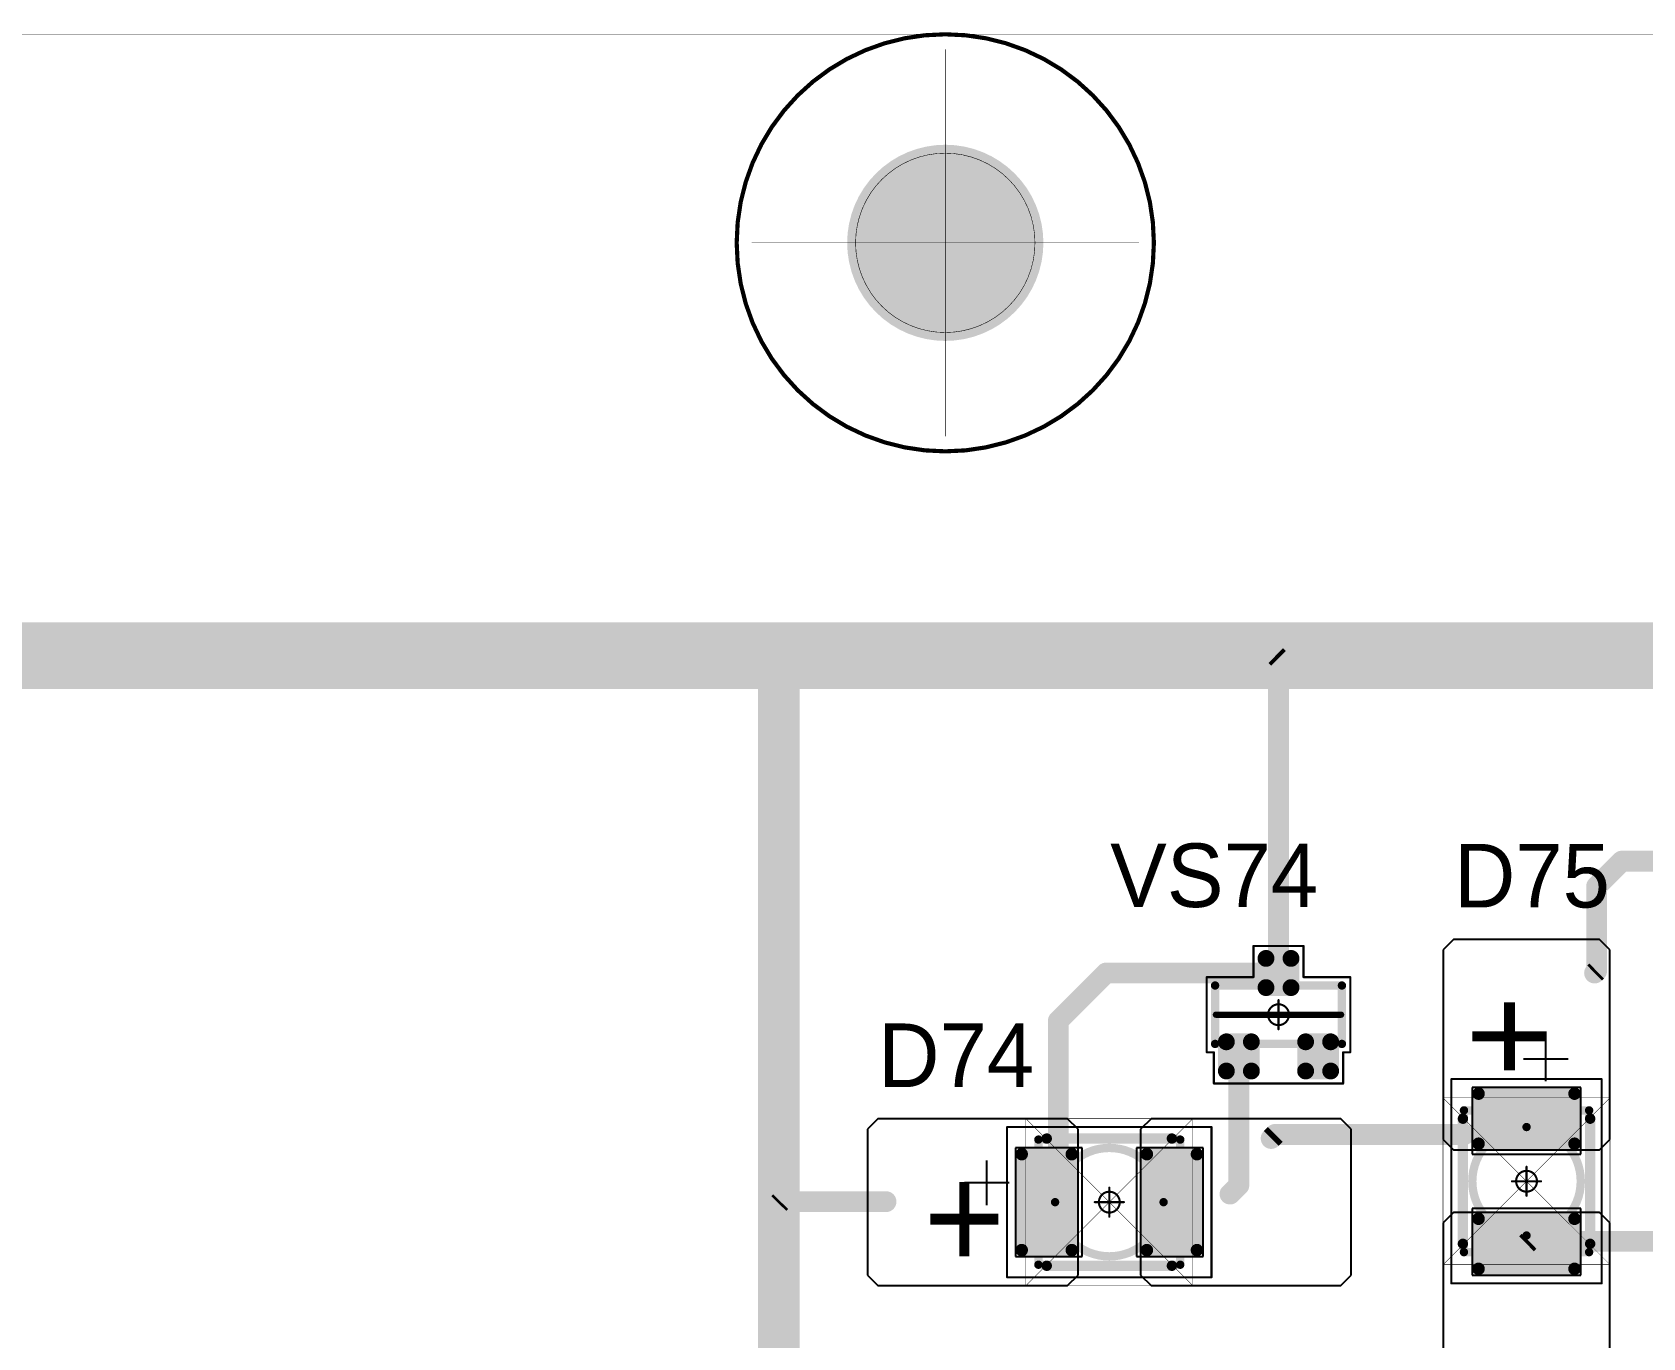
# Model space of a CAD drawing. Header units: millimetres. Extents: x 0 to 1769, y 431 to 1001.
# Drawn here: x 1541.12 to 1579.73, y 589.77 to 621.08 of the extents above; entities that cross this region are included whole.
import ezdxf

# ---------------------------------------------------------------- set-up
doc = ezdxf.new("R2010")
doc.units = ezdxf.units.MM
for name, color, linetype in [('BottomLayer', 5, 'Continuous'), ('BottomSolder', 6, 'Continuous'), ('Mechanical13', 56, 'Continuous'), ('Mechanical15', 56, 'Continuous'), ('Mechanical3', 76, 'Continuous'), ('Mechanical9', 56, 'Continuous'), ('MultiLayer', 9, 'Continuous'), ('TopLayer', 1, 'Continuous'), ('TopOverlay', 2, 'Continuous'), ('TopPaste', 8, 'Continuous'), ('TopSolder', 216, 'Continuous')]:
    doc.layers.add(name, color=color, linetype=linetype)

# ---------------------------------------------------------------- blocks, each defined once
blk = doc.blocks.new('SOT23_65')
at = {"layer": 'Mechanical13', "const_width": 0.2}
for points in [[(-0.7, 1.52), (0.7, 1.52)], [(-0.7, 1.52), (-0.7, -1.52)], [(0.7, 1.52), (0.7, -1.52)], [(-0.7, -1.52), (0.7, -1.52)]]:
    blk.add_lwpolyline(points, dxfattribs=at)
at = {"layer": 'Mechanical13', "const_width": 0.1}
for points in [[(-0.75, 1.52, 1), (-0.65, 1.52, 1)], [(-0.75, 1.52, 1), (-0.65, 1.52, 1)], [(0.65, 1.52, 1), (0.75, 1.52, 1)], [(0.65, 1.52, 1), (0.75, 1.52, 1)], [(-0.75, -1.52, 1), (-0.65, -1.52, 1)], [(-0.75, -1.52, 1), (-0.65, -1.52, 1)], [(0.65, -1.52, 1), (0.75, -1.52, 1)], [(0.65, -1.52, 1), (0.75, -1.52, 1)]]:
    blk.add_lwpolyline(points, format="xyb", close=True, dxfattribs=at)
at = {"layer": 'Mechanical15', "const_width": 0.05}
for points in [[(-1.65, 1.55), (-1.65, -1.55)], [(-1.65, 1.55), (-0.9, 1.55)], [(-0.9, 1.72), (-0.9, 1.55)], [(-0.9, 1.72), (0.9, 1.72)], [(0.9, 1.72), (0.9, 0.6)], [(0.9, 0.6), (1.65, 0.6)], [(1.65, 0.6), (1.65, -0.6)], [(-0.35, 0), (0.35, 0)], [(0, 0.35), (0, -0.35)], [(0.9, -0.6), (1.65, -0.6)], [(0.9, -0.6), (0.9, -1.72)], [(-1.65, -1.55), (-0.9, -1.55)], [(-0.9, -1.55), (-0.9, -1.72)], [(-0.9, -1.72), (0.9, -1.72)]]:
    blk.add_lwpolyline(points, dxfattribs=at)
at = {"layer": 'Mechanical15'}
for points, const_width in [([(-1.662, 1.55, 1), (-1.637, 1.55, 1)], 0.025), ([(-1.662, 1.55, 1), (-1.637, 1.55, 1)], 0.025), ([(-0.913, 1.72, 1), (-0.888, 1.72, 1)], 0.025), ([(-0.913, 1.72, 1), (-0.888, 1.72, 1)], 0.025), ([(-0.913, 1.55, 1), (-0.888, 1.55, 1)], 0.025), ([(-0.913, 1.55, 1), (-0.888, 1.55, 1)], 0.025), ([(0.888, 1.72, 1), (0.913, 1.72, 1)], 0.025), ([(0.888, 1.72, 1), (0.913, 1.72, 1)], 0.025), ([(0.888, 0.6, 1), (0.913, 0.6, 1)], 0.025), ([(0.888, 0.6, 1), (0.913, 0.6, 1)], 0.025), ([(1.637, 0.6, 1), (1.662, 0.6, 1)], 0.025), ([(1.637, 0.6, 1), (1.662, 0.6, 1)], 0.025), ([(-0.362, 0, 1), (-0.337, 0, 1)], 0.025), ([(0.25, 0, 1), (-0.25, 0, 1)], 0.05), ([(-0.262, 0, 1), (-0.238, 0, 1)], 0.025), ([(-0.012, 0.35, 1), (0.012, 0.35, 1)], 0.025), ([(0.238, 0, 1), (0.262, 0, 1)], 0.025), ([(0.337, 0, 1), (0.362, 0, 1)], 0.025), ([(-0.012, -0.35, 1), (0.012, -0.35, 1)], 0.025), ([(0.888, -0.6, 1), (0.913, -0.6, 1)], 0.025), ([(0.888, -0.6, 1), (0.913, -0.6, 1)], 0.025), ([(1.637, -0.6, 1), (1.662, -0.6, 1)], 0.025), ([(1.637, -0.6, 1), (1.662, -0.6, 1)], 0.025), ([(-1.662, -1.55, 1), (-1.637, -1.55, 1)], 0.025), ([(-1.662, -1.55, 1), (-1.637, -1.55, 1)], 0.025), ([(-0.913, -1.55, 1), (-0.888, -1.55, 1)], 0.025), ([(-0.913, -1.55, 1), (-0.888, -1.55, 1)], 0.025), ([(-0.913, -1.72, 1), (-0.888, -1.72, 1)], 0.025), ([(-0.913, -1.72, 1), (-0.888, -1.72, 1)], 0.025), ([(0.888, -1.72, 1), (0.913, -1.72, 1)], 0.025), ([(0.888, -1.72, 1), (0.913, -1.72, 1)], 0.025)]:
    blk.add_lwpolyline(points, format="xyb", close=True, dxfattribs=dict(at, const_width=const_width))
at = {"layer": 'TopLayer', "const_width": 0.1}
for points in [[(-1.4, 1.25, 1), (-1.3, 1.25, 1)], [(-0.7, 1.25, 1), (-0.6, 1.25, 1)], [(-1.4, 0.65, 1), (-1.3, 0.65, 1)], [(-0.7, 0.65, 1), (-0.6, 0.65, 1)], [(0.6, 0.3, 1), (0.7, 0.3, 1)], [(1.3, 0.3, 1), (1.4, 0.3, 1)], [(0.6, -0.3, 1), (0.7, -0.3, 1)], [(1.3, -0.3, 1), (1.4, -0.3, 1)], [(-1.4, -0.65, 1), (-1.3, -0.65, 1)], [(-0.7, -0.65, 1), (-0.6, -0.65, 1)], [(-1.4, -1.25, 1), (-1.3, -1.25, 1)], [(-0.7, -1.25, 1), (-0.6, -1.25, 1)]]:
    blk.add_lwpolyline(points, format="xyb", close=True, dxfattribs=at)
at = {"layer": 'TopLayer'}
for points in [[(-1.45, 1.25), (-1.45, 0.65), (-0.55, 1.25), (-0.55, 0.65)], [(-1.35, 1.35), (-1.35, 0.55), (-0.65, 1.35), (-0.65, 0.55)], [(0.65, 0.4), (0.65, -0.4), (1.35, 0.4), (1.35, -0.4)], [(0.55, 0.3), (0.55, -0.3), (1.45, 0.3), (1.45, -0.3)], [(-1.45, -0.65), (-1.45, -1.25), (-0.55, -0.65), (-0.55, -1.25)], [(-1.35, -0.55), (-1.35, -1.35), (-0.65, -0.55), (-0.65, -1.35)]]:
    blk.add_solid(points, dxfattribs=at)
at = {"layer": 'TopOverlay', "const_width": 0.15}
blk.add_lwpolyline([(0, 1.5), (0, -1.5)], dxfattribs=at)
at = {"layer": 'TopOverlay', "const_width": 0.075}
for points in [[(-0.038, 1.5, 1), (0.038, 1.5, 1)], [(-0.038, -1.5, 1), (0.038, -1.5, 1)]]:
    blk.add_lwpolyline(points, format="xyb", close=True, dxfattribs=at)
at = {"layer": 'TopPaste', "const_width": 0.075}
for points in [[(-1.387, 1.25, 1), (-1.313, 1.25, 1)], [(-0.687, 1.25, 1), (-0.613, 1.25, 1)], [(-1.387, 0.65, 1), (-1.313, 0.65, 1)], [(-0.687, 0.65, 1), (-0.613, 0.65, 1)], [(0.613, 0.3, 1), (0.687, 0.3, 1)], [(1.313, 0.3, 1), (1.387, 0.3, 1)], [(0.613, -0.3, 1), (0.687, -0.3, 1)], [(1.313, -0.3, 1), (1.387, -0.3, 1)], [(-1.387, -0.65, 1), (-1.313, -0.65, 1)], [(-0.687, -0.65, 1), (-0.613, -0.65, 1)], [(-1.387, -1.25, 1), (-1.313, -1.25, 1)], [(-0.687, -1.25, 1), (-0.613, -1.25, 1)]]:
    blk.add_lwpolyline(points, format="xyb", close=True, dxfattribs=at)
at = {"layer": 'TopPaste'}
for points in [[(-1.425, 1.25), (-1.425, 0.65), (-0.575, 1.25), (-0.575, 0.65)], [(-1.35, 1.325), (-1.35, 0.575), (-0.65, 1.325), (-0.65, 0.575)], [(0.575, 0.3), (0.575, -0.3), (1.425, 0.3), (1.425, -0.3)], [(0.65, 0.375), (0.65, -0.375), (1.35, 0.375), (1.35, -0.375)], [(-1.425, -0.65), (-1.425, -1.25), (-0.575, -0.65), (-0.575, -1.25)], [(-1.35, -0.575), (-1.35, -1.325), (-0.65, -0.575), (-0.65, -1.325)]]:
    blk.add_solid(points, dxfattribs=at)
at = {"layer": 'TopSolder', "const_width": 0.202}
for points in [[(-1.451, 1.25, 1), (-1.249, 1.25, 1)], [(-0.751, 1.25, 1), (-0.549, 1.25, 1)], [(-1.451, 0.65, 1), (-1.249, 0.65, 1)], [(-0.751, 0.65, 1), (-0.549, 0.65, 1)], [(0.549, 0.3, 1), (0.751, 0.3, 1)], [(1.249, 0.3, 1), (1.451, 0.3, 1)], [(0.549, -0.3, 1), (0.751, -0.3, 1)], [(1.249, -0.3, 1), (1.451, -0.3, 1)], [(-1.451, -0.65, 1), (-1.249, -0.65, 1)], [(-0.751, -0.65, 1), (-0.549, -0.65, 1)], [(-1.451, -1.25, 1), (-1.249, -1.25, 1)], [(-0.751, -1.25, 1), (-0.549, -1.25, 1)]]:
    blk.add_lwpolyline(points, format="xyb", close=True, dxfattribs=at)
at = {"layer": 'TopSolder'}
for points in [[(-1.552, 1.25), (-1.552, 0.65), (-0.448, 1.25), (-0.448, 0.65)], [(-1.35, 1.452), (-1.35, 0.448), (-0.65, 1.452), (-0.65, 0.448)], [(0.65, 0.502), (0.65, -0.502), (1.35, 0.502), (1.35, -0.502)], [(0.448, 0.3), (0.448, -0.3), (1.552, 0.3), (1.552, -0.3)], [(-1.552, -0.65), (-1.552, -1.25), (-0.448, -0.65), (-0.448, -1.25)], [(-1.35, -0.448), (-1.35, -1.452), (-0.65, -0.448), (-0.65, -1.452)]]:
    blk.add_solid(points, dxfattribs=at)
blk = doc.blocks.new('T66G_252')
at = {"layer": 'Mechanical13'}
for p, q in [((2.936, 0.071), (2.936, -1)), ((2.4, -0.464), (3.471, -0.464))]:
    blk.add_line(p, q, dxfattribs=at)
at = {"layer": 'Mechanical13', "const_width": 0.2}
for points in [[(-1.7, 1.5), (1.7, 1.5)], [(-1.7, 1.5), (-1.7, -1.5)], [(1.7, 1.5), (1.7, -1.5)], [(-1.7, -1.5), (1.7, -1.5)]]:
    blk.add_lwpolyline(points, dxfattribs=at)
at = {"layer": 'Mechanical13'}
for points, const_width in [([(-1.75, 1.5, 1), (-1.65, 1.5, 1)], 0.1), ([(-1.75, 1.5, 1), (-1.65, 1.5, 1)], 0.1), ([(1.65, 1.5, 1), (1.75, 1.5, 1)], 0.1), ([(1.65, 1.5, 1), (1.75, 1.5, 1)], 0.1), ([(1.3, 0, 1), (-1.3, 0, 1)], 0.2), ([(-1.35, 0, 1), (-1.25, 0, 1)], 0.1), ([(1.25, 0, 1), (1.35, 0, 1)], 0.1), ([(-1.75, -1.5, 1), (-1.65, -1.5, 1)], 0.1), ([(-1.75, -1.5, 1), (-1.65, -1.5, 1)], 0.1), ([(1.65, -1.5, 1), (1.75, -1.5, 1)], 0.1), ([(1.65, -1.5, 1), (1.75, -1.5, 1)], 0.1)]:
    blk.add_lwpolyline(points, format="xyb", close=True, dxfattribs=dict(at, const_width=const_width))
at = {"layer": 'Mechanical15', "const_width": 0.05}
for points in [[(-2.45, 1.8), (-2.45, -1.8)], [(-2.45, 1.8), (2.45, 1.8)], [(2.45, 1.8), (2.45, -1.8)], [(-0.35, 0), (0.35, 0)], [(0, 0.35), (0, -0.35)], [(-2.45, -1.8), (2.45, -1.8)]]:
    blk.add_lwpolyline(points, dxfattribs=at)
at = {"layer": 'Mechanical15'}
for points, const_width in [([(-2.462, 1.8, 1), (-2.438, 1.8, 1)], 0.025), ([(-2.462, 1.8, 1), (-2.438, 1.8, 1)], 0.025), ([(2.438, 1.8, 1), (2.462, 1.8, 1)], 0.025), ([(2.438, 1.8, 1), (2.462, 1.8, 1)], 0.025), ([(-0.362, 0, 1), (-0.337, 0, 1)], 0.025), ([(0.25, 0, 1), (-0.25, 0, 1)], 0.05), ([(-0.262, 0, 1), (-0.238, 0, 1)], 0.025), ([(-0.012, 0.35, 1), (0.012, 0.35, 1)], 0.025), ([(0.238, 0, 1), (0.262, 0, 1)], 0.025), ([(0.337, 0, 1), (0.362, 0, 1)], 0.025), ([(-0.012, -0.35, 1), (0.012, -0.35, 1)], 0.025), ([(-2.462, -1.8, 1), (-2.438, -1.8, 1)], 0.025), ([(-2.462, -1.8, 1), (-2.438, -1.8, 1)], 0.025), ([(2.438, -1.8, 1), (2.462, -1.8, 1)], 0.025), ([(2.438, -1.8, 1), (2.462, -1.8, 1)], 0.025)]:
    blk.add_lwpolyline(points, format="xyb", close=True, dxfattribs=dict(at, const_width=const_width))
at = {"layer": 'TopLayer'}
for p, q in [((-5.55, 2), (-5.8, 1.75)), ((-1, 2), (-5.55, 2)), ((-0.75, 1.75), (-1, 2)), ((1, 2), (0.75, 1.75)), ((5.55, 2), (1, 2)), ((5.8, 1.75), (5.55, 2)), ((-5.8, 1.75), (-5.8, -1.75)), ((-0.75, -1.75), (-0.75, 1.75)), ((0.75, 1.75), (0.75, -1.75)), ((5.8, -1.75), (5.8, 1.75)), ((-5.8, -1.75), (-5.55, -2)), ((-1, -2), (-0.75, -1.75)), ((0.75, -1.75), (1, -2)), ((5.55, -2), (5.8, -1.75)), ((-5.55, -2), (-1, -2)), ((1, -2), (5.55, -2))]:
    blk.add_line(p, q, dxfattribs=at)
at = {"layer": 'TopLayer', "const_width": 0.15}
for points in [[(-2.175, 1.15, 1), (-2.025, 1.15, 1)], [(-0.975, 1.15, 1), (-0.825, 1.15, 1)], [(0.825, 1.15, 1), (0.975, 1.15, 1)], [(2.025, 1.15, 1), (2.175, 1.15, 1)], [(-2.175, -1.15, 1), (-2.025, -1.15, 1)], [(-0.975, -1.15, 1), (-0.825, -1.15, 1)], [(0.825, -1.15, 1), (0.975, -1.15, 1)], [(2.025, -1.15, 1), (2.175, -1.15, 1)]]:
    blk.add_lwpolyline(points, format="xyb", close=True, dxfattribs=at)
at = {"layer": 'TopLayer'}
for points in [[(-0.9, 1.3), (-2.1, 1.3), (-0.9, -1.3), (-2.1, -1.3)], [(2.1, 1.3), (0.9, 1.3), (2.1, -1.3), (0.9, -1.3)], [(-0.75, 1.15), (-2.25, 1.15), (-0.75, -1.15), (-2.25, -1.15)], [(2.25, 1.15), (0.75, 1.15), (2.25, -1.15), (0.75, -1.15)]]:
    blk.add_solid(points, dxfattribs=at)
at = {"layer": 'TopOverlay', "const_width": 0.25}
for points in [[(-1.5, 1.525), (1.5, 1.525)], [(-1.5, -1.525), (1.5, -1.525)]]:
    blk.add_lwpolyline(points, dxfattribs=at)
at = {"layer": 'TopOverlay', "const_width": 0.125}
for points in [[(-1.562, 1.525, 1), (-1.438, 1.525, 1)], [(1.438, 1.525, 1), (1.562, 1.525, 1)], [(-1.562, -1.525, 1), (-1.438, -1.525, 1)], [(1.438, -1.525, 1), (1.562, -1.525, 1)]]:
    blk.add_lwpolyline(points, format="xyb", close=True, dxfattribs=at)
at = {"layer": 'TopPaste', "const_width": 0.125}
for points in [[(-2.163, 1.15, 1), (-2.038, 1.15, 1)], [(-0.963, 1.15, 1), (-0.838, 1.15, 1)], [(0.838, 1.15, 1), (0.963, 1.15, 1)], [(2.038, 1.15, 1), (2.163, 1.15, 1)], [(-2.163, -1.15, 1), (-2.038, -1.15, 1)], [(-0.963, -1.15, 1), (-0.838, -1.15, 1)], [(0.838, -1.15, 1), (0.963, -1.15, 1)], [(2.038, -1.15, 1), (2.163, -1.15, 1)]]:
    blk.add_lwpolyline(points, format="xyb", close=True, dxfattribs=at)
at = {"layer": 'TopPaste'}
for points in [[(-0.9, 1.275), (-2.1, 1.275), (-0.9, -1.275), (-2.1, -1.275)], [(2.1, 1.275), (0.9, 1.275), (2.1, -1.275), (0.9, -1.275)], [(-0.775, 1.15), (-2.225, 1.15), (-0.775, -1.15), (-2.225, -1.15)], [(2.225, 1.15), (0.775, 1.15), (2.225, -1.15), (0.775, -1.15)]]:
    blk.add_solid(points, dxfattribs=at)
at = {"layer": 'TopSolder'}
for p, q in [((-2.25, 1.3), (-2.25, -1.3)), ((-0.65, 1.3), (-2.25, 1.3)), ((-0.65, -1.3), (-0.65, 1.3)), ((0.65, 1.3), (0.65, -1.3)), ((2.25, 1.3), (0.65, 1.3)), ((2.25, -1.3), (2.25, 1.3)), ((-2.25, -1.3), (-0.65, -1.3)), ((0.65, -1.3), (2.25, -1.3))]:
    blk.add_line(p, q, dxfattribs=at)
at = {"layer": 'TopOverlay'}
blk.add_text('+', height=2.5, dxfattribs=at).set_placement((2.5, -0.8))
blk = doc.blocks.new('T66G_253')
at = {"layer": 'Mechanical13'}
for p, q in [((2.936, 0.071), (2.936, -1)), ((2.4, -0.464), (3.471, -0.464))]:
    blk.add_line(p, q, dxfattribs=at)
at = {"layer": 'Mechanical13', "const_width": 0.2}
for points in [[(1.7, 1.5), (-1.7, 1.5)], [(-1.7, 1.5), (-1.7, -1.5)], [(1.7, 1.5), (1.7, -1.5)], [(1.7, -1.5), (-1.7, -1.5)]]:
    blk.add_lwpolyline(points, dxfattribs=at)
at = {"layer": 'Mechanical13'}
for points, const_width in [([(-1.75, 1.5, 1), (-1.65, 1.5, 1)], 0.1), ([(-1.75, 1.5, 1), (-1.65, 1.5, 1)], 0.1), ([(1.65, 1.5, 1), (1.75, 1.5, 1)], 0.1), ([(1.65, 1.5, 1), (1.75, 1.5, 1)], 0.1), ([(1.3, 0, 1), (-1.3, 0, 1)], 0.2), ([(-1.35, 0, 1), (-1.25, 0, 1)], 0.1), ([(1.25, 0, 1), (1.35, 0, 1)], 0.1), ([(-1.75, -1.5, 1), (-1.65, -1.5, 1)], 0.1), ([(-1.75, -1.5, 1), (-1.65, -1.5, 1)], 0.1), ([(1.65, -1.5, 1), (1.75, -1.5, 1)], 0.1), ([(1.65, -1.5, 1), (1.75, -1.5, 1)], 0.1)]:
    blk.add_lwpolyline(points, format="xyb", close=True, dxfattribs=dict(at, const_width=const_width))
at = {"layer": 'Mechanical15', "const_width": 0.05}
for points in [[(-2.45, 1.8), (-2.45, -1.8)], [(2.45, 1.8), (-2.45, 1.8)], [(2.45, 1.8), (2.45, -1.8)], [(0.35, 0), (-0.35, 0)], [(0, 0.35), (0, -0.35)], [(2.45, -1.8), (-2.45, -1.8)]]:
    blk.add_lwpolyline(points, dxfattribs=at)
at = {"layer": 'Mechanical15'}
for points, const_width in [([(-2.462, 1.8, 1), (-2.438, 1.8, 1)], 0.025), ([(-2.462, 1.8, 1), (-2.438, 1.8, 1)], 0.025), ([(2.438, 1.8, 1), (2.462, 1.8, 1)], 0.025), ([(2.438, 1.8, 1), (2.462, 1.8, 1)], 0.025), ([(-0.362, 0, 1), (-0.337, 0, 1)], 0.025), ([(0.25, 0, 1), (-0.25, 0, 1)], 0.05), ([(-0.262, 0, 1), (-0.238, 0, 1)], 0.025), ([(-0.012, 0.35, 1), (0.012, 0.35, 1)], 0.025), ([(0.238, 0, 1), (0.262, 0, 1)], 0.025), ([(0.337, 0, 1), (0.362, 0, 1)], 0.025), ([(-0.012, -0.35, 1), (0.012, -0.35, 1)], 0.025), ([(-2.462, -1.8, 1), (-2.438, -1.8, 1)], 0.025), ([(-2.462, -1.8, 1), (-2.438, -1.8, 1)], 0.025), ([(2.438, -1.8, 1), (2.462, -1.8, 1)], 0.025), ([(2.438, -1.8, 1), (2.462, -1.8, 1)], 0.025)]:
    blk.add_lwpolyline(points, format="xyb", close=True, dxfattribs=dict(at, const_width=const_width))
at = {"layer": 'TopLayer'}
for p, q in [((-5.55, 2), (-5.8, 1.75)), ((-1, 2), (-5.55, 2)), ((-0.75, 1.75), (-1, 2)), ((1, 2), (0.75, 1.75)), ((5.55, 2), (1, 2)), ((5.8, 1.75), (5.55, 2)), ((-5.8, 1.75), (-5.8, -1.75)), ((-0.75, -1.75), (-0.75, 1.75)), ((0.75, 1.75), (0.75, -1.75)), ((5.8, -1.75), (5.8, 1.75)), ((-5.8, -1.75), (-5.55, -2)), ((-1, -2), (-0.75, -1.75)), ((0.75, -1.75), (1, -2)), ((5.55, -2), (5.8, -1.75)), ((-5.55, -2), (-1, -2)), ((1, -2), (5.55, -2))]:
    blk.add_line(p, q, dxfattribs=at)
at = {"layer": 'TopLayer', "const_width": 0.15}
for points in [[(-2.175, 1.15, 1), (-2.025, 1.15, 1)], [(-0.975, 1.15, 1), (-0.825, 1.15, 1)], [(0.825, 1.15, 1), (0.975, 1.15, 1)], [(2.025, 1.15, 1), (2.175, 1.15, 1)], [(-2.175, -1.15, 1), (-2.025, -1.15, 1)], [(-0.975, -1.15, 1), (-0.825, -1.15, 1)], [(0.825, -1.15, 1), (0.975, -1.15, 1)], [(2.025, -1.15, 1), (2.175, -1.15, 1)]]:
    blk.add_lwpolyline(points, format="xyb", close=True, dxfattribs=at)
at = {"layer": 'TopLayer'}
for points in [[(-0.9, 1.3), (-2.1, 1.3), (-0.9, -1.3), (-2.1, -1.3)], [(2.1, 1.3), (0.9, 1.3), (2.1, -1.3), (0.9, -1.3)], [(-0.75, 1.15), (-2.25, 1.15), (-0.75, -1.15), (-2.25, -1.15)], [(2.25, 1.15), (0.75, 1.15), (2.25, -1.15), (0.75, -1.15)]]:
    blk.add_solid(points, dxfattribs=at)
at = {"layer": 'TopOverlay', "const_width": 0.25}
for points in [[(1.5, 1.525), (-1.5, 1.525)], [(1.5, -1.525), (-1.5, -1.525)]]:
    blk.add_lwpolyline(points, dxfattribs=at)
at = {"layer": 'TopOverlay', "const_width": 0.125}
for points in [[(-1.562, 1.525, 1), (-1.438, 1.525, 1)], [(1.438, 1.525, 1), (1.562, 1.525, 1)], [(-1.562, -1.525, 1), (-1.438, -1.525, 1)], [(1.438, -1.525, 1), (1.562, -1.525, 1)]]:
    blk.add_lwpolyline(points, format="xyb", close=True, dxfattribs=at)
at = {"layer": 'TopPaste', "const_width": 0.125}
for points in [[(-2.163, 1.15, 1), (-2.038, 1.15, 1)], [(-0.963, 1.15, 1), (-0.838, 1.15, 1)], [(0.838, 1.15, 1), (0.963, 1.15, 1)], [(2.038, 1.15, 1), (2.163, 1.15, 1)], [(-2.163, -1.15, 1), (-2.038, -1.15, 1)], [(-0.963, -1.15, 1), (-0.838, -1.15, 1)], [(0.838, -1.15, 1), (0.963, -1.15, 1)], [(2.038, -1.15, 1), (2.163, -1.15, 1)]]:
    blk.add_lwpolyline(points, format="xyb", close=True, dxfattribs=at)
at = {"layer": 'TopPaste'}
for points in [[(-0.9, 1.275), (-2.1, 1.275), (-0.9, -1.275), (-2.1, -1.275)], [(2.1, 1.275), (0.9, 1.275), (2.1, -1.275), (0.9, -1.275)], [(-0.775, 1.15), (-2.225, 1.15), (-0.775, -1.15), (-2.225, -1.15)], [(2.225, 1.15), (0.775, 1.15), (2.225, -1.15), (0.775, -1.15)]]:
    blk.add_solid(points, dxfattribs=at)
at = {"layer": 'TopSolder'}
for p, q in [((-2.25, 1.3), (-2.25, -1.3)), ((-0.65, 1.3), (-2.25, 1.3)), ((-0.65, -1.3), (-0.65, 1.3)), ((0.65, 1.3), (0.65, -1.3)), ((2.25, 1.3), (0.65, 1.3)), ((2.25, -1.3), (2.25, 1.3)), ((-2.25, -1.3), (-0.65, -1.3)), ((0.65, -1.3), (2.25, -1.3))]:
    blk.add_line(p, q, dxfattribs=at)
at = {"layer": 'TopOverlay'}
blk.add_text('+', height=2.5, dxfattribs=at).set_placement((2.5, -0.8))
blk = doc.blocks.new('DRILL4_3_334')
at = {"layer": 'BottomLayer', "const_width": 2.25}
blk.add_lwpolyline([(-1.125, 0, 1), (1.125, 0, 1)], format="xyb", close=True, dxfattribs=at)
at = {"layer": 'BottomSolder', "const_width": 2.352}
blk.add_lwpolyline([(-1.176, 0, 1), (1.176, 0, 1)], format="xyb", close=True, dxfattribs=at)
at = {"layer": 'MultiLayer', "const_width": 2.25}
blk.add_lwpolyline([(-1.125, 0, 1), (1.125, 0, 1)], format="xyb", close=True, dxfattribs=at)
at = {"layer": 'TopLayer', "const_width": 2.25}
blk.add_lwpolyline([(-1.125, 0, 1), (1.125, 0, 1)], format="xyb", close=True, dxfattribs=at)
at = {"layer": 'TopOverlay'}
for points, const_width in [([(5, 0, 1), (-5, 0, 1)], 0.1), ([(-5.025, 0, 1), (-4.975, 0, 1)], 0.05), ([(4.975, 0, 1), (5.025, 0, 1)], 0.05)]:
    blk.add_lwpolyline(points, format="xyb", close=True, dxfattribs=dict(at, const_width=const_width))
at = {"layer": 'TopSolder', "const_width": 2.352}
blk.add_lwpolyline([(-1.176, 0, 1), (1.176, 0, 1)], format="xyb", close=True, dxfattribs=at)

msp = doc.modelspace()

# ---------------------------------------------------------------- linework, layer by layer
at = {"layer": 'Mechanical3', "const_width": 0.01}
msp.add_lwpolyline([(1282.981, 621.029), (1767.981, 621.029)], dxfattribs=at)
at = {"layer": 'Mechanical9'}
for points, const_width in [([(1563.008, 611.392), (1563.008, 620.664)], 0.0127), ([(1558.371, 616.028), (1567.644, 616.028)], 0.0127), ([(1574.94, 591.528), (1574.94, 595.528)], 0.0127), ([(1574.94, 595.528), (1578.94, 595.528)], 0.0127), ([(1574.94, 595.528), (1578.94, 591.528)], 0.01), ([(1574.94, 591.528), (1578.94, 595.528)], 0.01), ([(1578.94, 591.528), (1578.94, 595.528)], 0.0127), ([(1564.94, 591.027), (1564.94, 595.027)], 0.0127), ([(1564.94, 595.027), (1568.94, 595.027)], 0.0127), ([(1564.94, 595.027), (1568.94, 591.027)], 0.01), ([(1564.94, 591.027), (1568.94, 595.027)], 0.01), ([(1568.94, 591.027), (1568.94, 595.027)], 0.0127), ([(1574.94, 591.528), (1578.94, 591.528)], 0.0127), ([(1564.94, 591.027), (1568.94, 591.027)], 0.0127)]:
    msp.add_lwpolyline(points, dxfattribs=dict(at, const_width=const_width))
for points, const_width in [([(1563.004, 620.664, 1), (1563.011, 620.664, 1)], 0.00635), ([(1563.011, 620.664, 1), (1563.004, 620.664, 1)], 0.00635), ([(1563.011, 620.664, 1), (1563.004, 620.664, 1)], 0.00635), ([(1563.003, 620.664, 1), (1563.006, 620.664, 1)], 0.00317), ([(1563.003, 620.664, 1), (1563.006, 620.664, 1)], 0.00317), ([(1563.009, 620.664, 1), (1563.012, 620.664, 1)], 0.00317), ([(1563.009, 620.664, 1), (1563.012, 620.664, 1)], 0.00317), ([(1565.158, 616.028, 1), (1560.858, 616.028, 1)], 0.0127), ([(1558.368, 616.028, 1), (1558.374, 616.028, 1)], 0.00635), ([(1560.854, 616.028, 1), (1560.861, 616.028, 1)], 0.00635), ([(1565.154, 616.028, 1), (1565.161, 616.028, 1)], 0.00635), ([(1567.641, 616.028, 1), (1567.647, 616.028, 1)], 0.00635), ([(1563.004, 611.392, 1), (1563.011, 611.392, 1)], 0.00635), ([(1574.937, 595.528, 1), (1574.943, 595.528, 1)], 0.00635), ([(1574.937, 595.528, 1), (1574.943, 595.528, 1)], 0.00635), ([(1574.937, 595.528, 1), (1574.942, 595.528, 1)], 0.005), ([(1578.937, 595.528, 1), (1578.943, 595.528, 1)], 0.00635), ([(1578.937, 595.528, 1), (1578.943, 595.528, 1)], 0.00635), ([(1578.937, 595.528, 1), (1578.942, 595.528, 1)], 0.005), ([(1564.937, 595.027, 1), (1564.943, 595.027, 1)], 0.00635), ([(1564.937, 595.027, 1), (1564.943, 595.027, 1)], 0.00635), ([(1564.938, 595.027, 1), (1564.943, 595.027, 1)], 0.005), ([(1568.937, 595.027, 1), (1568.943, 595.027, 1)], 0.00635), ([(1568.937, 595.027, 1), (1568.943, 595.027, 1)], 0.00635), ([(1568.938, 595.027, 1), (1568.943, 595.027, 1)], 0.005), ([(1574.937, 591.528, 1), (1574.943, 591.528, 1)], 0.00635), ([(1574.937, 591.528, 1), (1574.943, 591.528, 1)], 0.00635), ([(1574.937, 591.528, 1), (1574.942, 591.528, 1)], 0.005), ([(1578.937, 591.528, 1), (1578.943, 591.528, 1)], 0.00635), ([(1578.937, 591.528, 1), (1578.943, 591.528, 1)], 0.00635), ([(1578.937, 591.528, 1), (1578.942, 591.528, 1)], 0.005), ([(1564.937, 591.027, 1), (1564.943, 591.027, 1)], 0.00635), ([(1564.937, 591.027, 1), (1564.943, 591.027, 1)], 0.00635), ([(1564.938, 591.027, 1), (1564.943, 591.027, 1)], 0.005), ([(1568.937, 591.027, 1), (1568.943, 591.027, 1)], 0.00635), ([(1568.937, 591.027, 1), (1568.943, 591.027, 1)], 0.00635), ([(1568.938, 591.027, 1), (1568.943, 591.027, 1)], 0.005)]:
    msp.add_lwpolyline(points, format="xyb", close=True, dxfattribs=dict(at, const_width=const_width))
at = {"layer": 'TopLayer'}
for points, const_width in [([(1340.096, 606.132), (1559.017, 606.132)], 1.6), ([(1559.017, 606.132), (1570.929, 606.132)], 1.6), ([(1570.929, 606.132), (1601.075, 606.132)], 1.6), ([(1559.017, 592.994), (1559.017, 606.132)], 1), ([(1570.929, 606.132), (1570.995, 606.067)], 0.5), ([(1570.995, 598.521), (1570.995, 606.067)], 0.5), ([(1578.62, 600.598), (1579.226, 601.204)], 0.5), ([(1579.226, 601.204), (1580.833, 601.204)], 0.5), ([(1578.62, 598.569), (1578.62, 600.598)], 0.5), ([(1565.718, 597.375), (1566.864, 598.521)], 0.5), ([(1566.864, 598.521), (1570.995, 598.521)], 0.5), ([(1578.571, 598.521), (1578.62, 598.569)], 0.5), ([(1565.718, 593.306), (1565.718, 597.375)], 0.5), ([(1570.045, 593.433), (1570.045, 596.521)], 0.5), ([(1570.819, 594.554), (1570.916, 594.651)], 0.5), ([(1570.916, 594.651), (1575.456, 594.651)], 0.5), ([(1559.017, 562.719), (1559.017, 592.994)], 1), ([(1565.44, 593.027), (1565.718, 593.306)], 0.5), ([(1569.833, 593.221), (1570.045, 593.433)], 0.5), ([(1559.017, 592.994), (1559.061, 593.039)], 0.5), ([(1559.061, 593.039), (1561.587, 593.039)], 0.5), ([(1576.94, 592.028), (1577.001, 592.088)], 0.5), ([(1577.001, 592.088), (1580.762, 592.088)], 0.5)]:
    msp.add_lwpolyline(points, dxfattribs=dict(at, const_width=const_width))
for points, const_width in [([(1558.617, 606.132, 1), (1559.417, 606.132, 1)], 0.8), ([(1558.617, 606.132, 1), (1559.417, 606.132, 1)], 0.8), ([(1570.529, 606.132, 1), (1571.329, 606.132, 1)], 0.8), ([(1570.529, 606.132, 1), (1571.329, 606.132, 1)], 0.8), ([(1558.767, 606.132, 1), (1559.267, 606.132, 1)], 0.5), ([(1570.804, 606.132, 1), (1571.054, 606.132, 1)], 0.25), ([(1570.87, 606.067, 1), (1571.12, 606.067, 1)], 0.25), ([(1570.87, 606.067, 1), (1571.12, 606.067, 1)], 0.25), ([(1579.101, 601.204, 1), (1579.351, 601.204, 1)], 0.25), ([(1579.101, 601.204, 1), (1579.351, 601.204, 1)], 0.25), ([(1578.495, 600.598, 1), (1578.745, 600.598, 1)], 0.25), ([(1578.495, 600.598, 1), (1578.745, 600.598, 1)], 0.25), ([(1566.739, 598.521, 1), (1566.989, 598.521, 1)], 0.25), ([(1566.739, 598.521, 1), (1566.989, 598.521, 1)], 0.25), ([(1570.87, 598.521, 1), (1571.12, 598.521, 1)], 0.25), ([(1570.87, 598.521, 1), (1571.12, 598.521, 1)], 0.25), ([(1578.446, 598.521, 1), (1578.696, 598.521, 1)], 0.25), ([(1578.495, 598.569, 1), (1578.745, 598.569, 1)], 0.25), ([(1578.495, 598.569, 1), (1578.745, 598.569, 1)], 0.25), ([(1565.593, 597.375, 1), (1565.843, 597.375, 1)], 0.25), ([(1565.593, 597.375, 1), (1565.843, 597.375, 1)], 0.25), ([(1569.92, 596.521, 1), (1570.17, 596.521, 1)], 0.25), ([(1570.791, 594.651, 1), (1571.041, 594.651, 1)], 0.25), ([(1570.791, 594.651, 1), (1571.041, 594.651, 1)], 0.25), ([(1575.331, 594.651, 1), (1575.581, 594.651, 1)], 0.25), ([(1570.694, 594.554, 1), (1570.944, 594.554, 1)], 0.25), ([(1558.767, 592.994, 1), (1559.267, 592.994, 1)], 0.5), ([(1558.767, 592.994, 1), (1559.267, 592.994, 1)], 0.5), ([(1565.593, 593.306, 1), (1565.843, 593.306, 1)], 0.25), ([(1565.593, 593.306, 1), (1565.843, 593.306, 1)], 0.25), ([(1569.708, 593.221, 1), (1569.958, 593.221, 1)], 0.25), ([(1569.92, 593.433, 1), (1570.17, 593.433, 1)], 0.25), ([(1569.92, 593.433, 1), (1570.17, 593.433, 1)], 0.25), ([(1558.892, 592.994, 1), (1559.142, 592.994, 1)], 0.25), ([(1558.936, 593.039, 1), (1559.186, 593.039, 1)], 0.25), ([(1558.936, 593.039, 1), (1559.186, 593.039, 1)], 0.25), ([(1561.462, 593.039, 1), (1561.712, 593.039, 1)], 0.25), ([(1565.315, 593.027, 1), (1565.565, 593.027, 1)], 0.25), ([(1576.815, 592.028, 1), (1577.065, 592.028, 1)], 0.25), ([(1576.876, 592.088, 1), (1577.126, 592.088, 1)], 0.25), ([(1576.876, 592.088, 1), (1577.126, 592.088, 1)], 0.25)]:
    msp.add_lwpolyline(points, format="xyb", close=True, dxfattribs=dict(at, const_width=const_width))

# ---------------------------------------------------------------- block references
msp.add_blockref('DRILL4_3_334', (1563.008, 616.028))
for name, p, rotation in [('SOT23_65', (1570.995, 597.521), 90), ('T66G_252', (1576.94, 593.528), 90), ('T66G_253', (1566.94, 593.027), 180)]:
    msp.add_blockref(name, p, dxfattribs=dict(rotation=rotation))

# ---------------------------------------------------------------- texts
at = {"layer": 'TopOverlay'}
for s, p in [('VS74', (1566.959, 600.102)), ('D75', (1575.2, 600.093)), ('D74', (1561.399, 595.787))]:
    msp.add_text(s, height=1.524, dxfattribs=at).set_placement(p)

doc.saveas('drawing.dxf')
